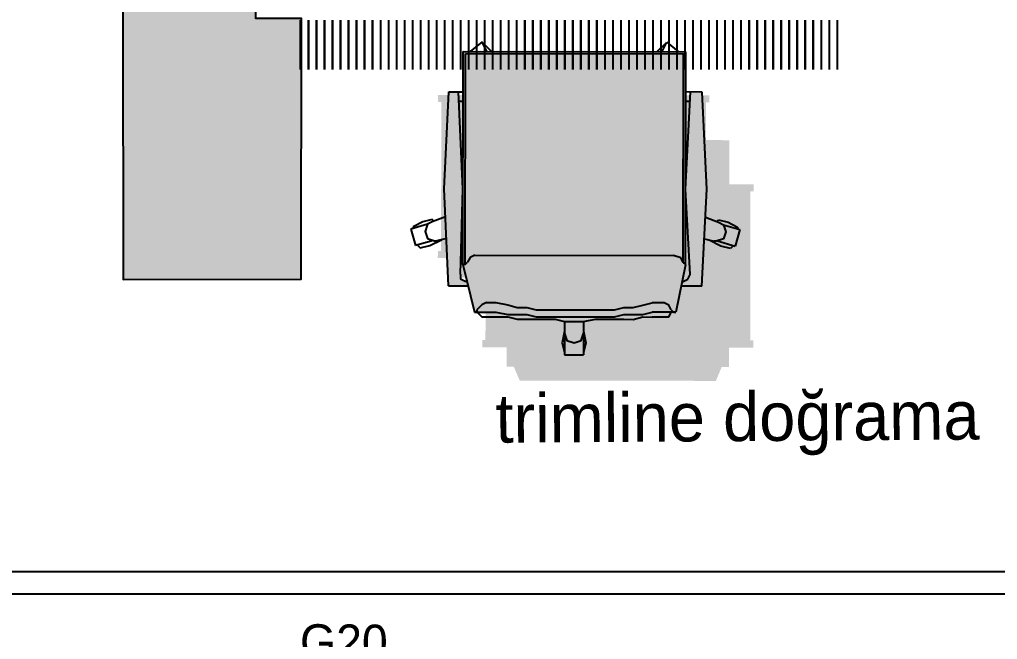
# Model space of a CAD drawing. Header units: millimetres. Extents: x 17474 to 44983, y -1049 to 14585.
# Drawn here: x 18167.3 to 18387, y 1551.4 to 1690.6 of the extents above; entities that cross this region are included whole.
import ezdxf

# ---------------------------------------------------------------- set-up
doc = ezdxf.new("R2010")
doc.units = ezdxf.units.MM
for name, color, linetype in [('INT-HATCH-1', 254, 'Continuous'), ('INT-HATCH-5', 250, 'Continuous'), ('INT-TEFRIS2', 81, 'Continuous'), ('SHADOW-YOO', 8, 'Continuous'), ('TEFRIS-HAREKETLI', 118, 'Continuous'), ('TXT-YOO', 7, 'Continuous'), ('WINDOW-YOO', 135, 'Continuous')]:
    doc.layers.add(name, color=color, linetype=linetype)
doc.styles.add('MEKAN', font='stylu.ttf', dxfattribs={"height": 13})

# ---------------------------------------------------------------- blocks, each defined once
blk = doc.blocks.new('baskan-mudur_sandalye')
h = blk.add_hatch(color=252)
h.set_gradient(color1=(133, 133, 133), color2=(181, 181, 181), rotation=180, one_color=1, tint=0.71, name='INVCURVED')
h.paths.add_polyline_path([(28.19, -15.43), (23.8, -15.43), (24.07, -16.49), (24.47, -16.49), (25.53, -17.02), (25.53, -18.09), (25, -37.23), (26.06, -59.04), (28.19, -59.04), (29.26, -37.23)])
h.paths.add_polyline_path([(-29.79, -37.23), (-28.72, -59.04), (-26.06, -59.04), (-25, -37.23), (-26.06, -18.09), (-25.53, -17.02), (-24.23, -16.37), (-24.04, -15.43), (-28.72, -15.43)])
at = {"layer": 'INT-HATCH-1'}
h = blk.add_hatch(color=252, dxfattribs=at)
h.set_gradient(color1=(131, 134, 133), tint=1, name='INVCURVED')
h.paths.add_polyline_path([(22.34, -9.57), (21.81, -9.57), (21.81, -10.11), (20.74, -11.17), (19.68, -11.7), (17.55, -11.7), (14.89, -11.17), (12.77, -10.64), (10.64, -10.64), (8.51, -10.11), (6.38, -10.11), (4.26, -10.11), (2.13, -10.11), (0, -10.11), (-2.13, -10.11), (-4.79, -10.11), (-6.91, -10.11), (-9.04, -10.11), (-11.17, -10.64), (-13.3, -10.64), (-15.43, -11.17), (-17.55, -11.7), (-20.21, -11.7), (-21.28, -11.17), (-21.81, -10.11), (-22.34, -9.57), (-22.87, -9.57), (-25, -20.21), (-25, -20.71), (-24.48, -20.71), (-23.94, -21.81), (-22.34, -22.34), (22.34, -22.34), (23.4, -21.81), (23.94, -20.74), (24.47, -20.21), (25, -20.21)])
h.paths.add_polyline_path([(8.51, -8.51), (6.38, -8.51), (4.26, -8.51), (2.13, -8.51), (0, -8.51), (-2.13, -8.51), (-4.79, -8.51), (-6.91, -8.51), (-9.04, -8.51), (-11.17, -9.04), (-13.3, -9.04), (-15.43, -9.04), (-17.55, -9.57), (-22.34, -9.57), (-21.81, -10.11), (-21.28, -11.17), (-20.21, -11.7), (-17.55, -11.7), (-15.43, -11.17), (-13.3, -10.64), (-11.17, -10.64), (-9.04, -10.11), (-6.91, -10.11), (-4.79, -10.11), (-2.13, -10.11), (0, -10.11), (2.13, -10.11), (4.26, -10.11), (6.38, -10.11), (8.51, -10.11), (10.64, -10.64), (12.77, -10.64), (14.89, -11.17), (17.55, -11.7), (19.68, -11.7), (20.74, -11.17), (21.81, -10.11), (21.81, -9.57), (17.55, -9.57), (14.89, -9.04), (12.77, -9.04), (10.64, -9.04)])
h = blk.add_hatch(color=59, dxfattribs=at)
h.set_gradient(color1=(79, 74, 64), tint=1, name='HEMISPHERICAL')
h.paths.add_polyline_path([(-22.34, -22.34), (-23.94, -21.81), (-24.48, -20.71), (-24.5, -20.71), (-24.5, -67.55), (24.47, -67.55), (24.47, -20.21), (23.94, -20.74), (23.4, -21.81), (22.34, -22.34)])
at = {"layer": 'INT-HATCH-5'}
h = blk.add_hatch(dxfattribs=at)
h.set_pattern_fill('DOTS', color=256, scale=12, angle=-90, style=0)
h.set_pattern_definition([(90, (-1869.43385, -16193.69294), (0.75, 0.375), [0, -0.75])])
h.paths.add_polyline_path([(25.13, -58.32), (25.16, -68.28), (-24.84, -68.23), (-24.81, -58.32), (-30.31, -58.32), (-30.31, -56.72), (-29.58, -56.72), (-29.58, -48.24), (-34.84, -48.23), (-34.81, -38.32), (-40.31, -38.32), (-40.31, -36.72), (-39.58, -36.72), (-39.58, -3.26), (-40.31, -3.27), (-40.31, -1.67), (-34.84, -1.67), (-34.84, 2.68), (-33.18, 2.68), (-31.88, 5.81), (12.19, 5.81), (13.54, 2.68), (15.16, 2.68), (15.16, -1.67), (20.63, -1.67), (20.63, -3.27), (19.9, -3.26), (19.9, -14.19), (22.19, -14.19), (23.54, -17.32), (25.16, -17.32), (25.16, -21.67), (30.63, -21.67), (30.63, -23.27), (29.9, -23.26), (29.9, -56.71), (30.63, -56.71), (30.63, -58.32)])
at = {"color": 0, "linetype": 'Continuous'}
for p, q in [((-25.53, -17.02), (-26.06, -18.09)), ((-24.23, -16.37), (-25.53, -17.02)), ((-24.47, -16.49), (-24.47, -16.49)), ((-26.06, -18.09), (-26.06, -18.09))]:
    blk.add_line(p, q, dxfattribs=at)
for points in [[(2.13, 0), (-2.13, 0)], [(-2.13, -4.79), (-2.13, 0)], [(2.13, -4.79), (2.13, 0)], [(-2.13, -5.32), (-2.66, -2.66), (-2.13, -0.53)], [(-2.13, -0.53), (-2.13, -0.53)], [(2.13, -0.53), (2.13, -0.53)], [(2.13, -0.53), (2.13, -0.53)], [(2.13, -5.32), (2.66, -2.66), (2.13, -0.53)], [(2.13, -4.79), (2.13, -4.79), (1.6, -3.19), (0, -2.66), (-1.6, -3.19), (-2.13, -4.79)], [(-2.13, -7.45), (-2.13, -4.79)], [(2.13, -7.45), (2.13, -4.79)], [(2.13, -5.32), (2.13, -5.32)], [(-21.28, -8.51), (-21.81, -9.57)], [(-21.28, -8.51), (-17.55, -8.51)], [(17.55, -8.51), (14.89, -8.51), (12.77, -7.98), (10.64, -7.98), (8.51, -7.98), (6.38, -7.98), (4.26, -7.98), (2.13, -7.45), (0, -7.45), (-2.13, -7.45), (-4.79, -7.98), (-6.91, -7.98), (-9.04, -7.98), (-11.17, -7.98), (-13.3, -7.98), (-15.43, -8.51), (-17.55, -8.51)], [(17.55, -9.57), (14.89, -9.04), (12.77, -9.04), (10.64, -9.04), (8.51, -8.51), (6.38, -8.51), (4.26, -8.51), (2.13, -8.51), (0, -8.51), (-2.13, -8.51), (-4.79, -8.51), (-6.91, -8.51), (-9.04, -8.51), (-11.17, -9.04), (-13.3, -9.04), (-15.43, -9.04), (-17.55, -9.57)], [(20.74, -8.51), (17.55, -8.51)], [(21.81, -9.57), (20.74, -8.51)], [(-25, -20.21), (-22.87, -9.57)], [(-22.34, -9.57), (-22.87, -9.57)], [(-22.87, -9.57), (-17.55, -9.57)], [(-21.81, -10.11), (-22.34, -9.57)], [(-21.81, -10.11), (-21.28, -11.17), (-20.21, -11.7)], [(17.55, -11.7), (14.89, -11.17), (12.77, -10.64), (10.64, -10.64), (8.51, -10.11), (6.38, -10.11), (4.26, -10.11), (2.13, -10.11), (0, -10.11), (-2.13, -10.11), (-4.79, -10.11), (-6.91, -10.11), (-9.04, -10.11), (-11.17, -10.64), (-13.3, -10.64), (-15.43, -11.17), (-17.55, -11.7)], [(22.34, -9.57), (17.55, -9.57)], [(19.68, -11.7), (20.74, -11.17), (21.81, -10.11)], [(21.81, -9.57), (22.34, -9.57)], [(21.81, -9.57), (21.81, -10.11)], [(25, -20.21), (22.34, -9.57)], [(-20.21, -11.7), (-17.55, -11.7)], [(19.68, -11.7), (17.55, -11.7)], [(-28.72, -15.43), (-29.79, -37.23)], [(-28.72, -15.43), (-24.04, -15.43)], [(28.19, -15.43), (23.8, -15.43)], [(24.47, -16.49), (24.07, -16.49)], [(25.53, -18.09), (25.53, -18.09), (25.53, -17.02), (24.47, -16.49)], [(28.19, -15.43), (29.26, -37.23)], [(-26.06, -18.09), (-25, -37.23)], [(25.53, -18.09), (25, -37.23)], [(-25, -20.21), (-25, -20.21)], [(-25, -20.21), (-25, -68.09)], [(-24.5, -20.71), (-25, -20.71)], [(-24.5, -20.71), (-24.5, -67.55), (24.47, -67.55)], [(-24.47, -20.74), (-23.94, -21.81), (-22.34, -22.34)], [(22.34, -22.34), (23.4, -21.81), (23.94, -20.74)], [(24.47, -20.21), (23.94, -20.74)], [(24.47, -20.21), (25, -20.21)], [(24.47, -20.21), (24.47, -67.55)], [(25, -20.21), (25, -68.09)], [(-35.64, -24.47), (-35.11, -23.94)], [(-35.11, -23.94), (-32.98, -24.47), (-30.32, -25.8)], [(22.34, -22.34), (-22.34, -22.34)], [(34.57, -23.94), (32.45, -24.47), (29.79, -25.8)], [(35.11, -24.47), (34.57, -23.94)], [(-37.23, -28.19), (-36.17, -24.47)], [(-32.16, -25.61), (-36.17, -24.47)], [(-35.64, -24.47), (-35.64, -24.47)], [(-32.45, -29.79), (-33.51, -29.26), (-34.04, -27.66), (-33.51, -26.06), (-31.91, -25.53), (-31.38, -25.53)], [(-29.26, -26.06), (-31.38, -25.53)], [(-30.85, -25.53), (-30.85, -25.53)], [(28.72, -26.06), (30.85, -25.53)], [(30.32, -25.53), (30.32, -25.53)], [(31.91, -29.79), (32.98, -29.26), (33.51, -27.66), (32.98, -26.06), (31.38, -25.53), (30.85, -25.53)], [(31.63, -25.61), (35.64, -24.47)], [(35.11, -24.47), (35.11, -24.47)], [(36.7, -28.19), (35.64, -24.47)], [(-33.51, -29.26), (-37.23, -28.19)], [(-36.7, -28.72), (-36.7, -28.34)], [(32.98, -29.26), (36.7, -28.19)], [(36.17, -28.72), (36.17, -28.34)], [(-32.45, -30.32), (-34.57, -29.79), (-36.7, -28.72)], [(-29.48, -30.97), (-32.45, -29.79)], [(-32.07, -29.94), (-32.45, -30.32)], [(28.95, -30.97), (31.91, -29.79)], [(31.53, -29.94), (31.91, -30.32)], [(31.91, -30.32), (34.04, -29.79), (36.17, -28.72)], [(-29.79, -37.23), (-28.72, -59.04)], [(-25, -37.23), (-26.06, -59.04)], [(25, -37.23), (26.06, -59.04)], [(29.26, -37.23), (28.19, -59.04)], [(-25.96, -56.91), (-25, -56.91)], [(25.96, -56.91), (25, -56.91)], [(-28.72, -59.04), (-25, -59.04)], [(28.19, -59.04), (25, -59.04)], [(25, -68.09), (-25, -68.09)], [(-20.74, -70.21), (-23.4, -68.09)], [(-19.68, -68.09), (-20.74, -70.21)], [(-20.21, -69.68), (-18.62, -68.09)], [(20.21, -69.68), (18.62, -68.09)], [(19.68, -68.09), (20.74, -70.21)], [(20.74, -70.21), (23.4, -68.09)], [(-20.48, -69.68), (-20.21, -69.68), (-20.21, -69.68)], [(20.48, -69.68), (20.21, -69.68), (20.21, -69.68)]]:
    blk.add_lwpolyline(points, dxfattribs=at)

msp = doc.modelspace()

# ---------------------------------------------------------------- hatches: boundary and pattern name
at = {"layer": 'SHADOW-YOO'}
h = msp.add_hatch(dxfattribs=at)
h.set_pattern_fill('JIS_LC_20', color=256, scale=0.09, angle=-135)
h.set_pattern_definition([(270, (-2042.9403, -21241.3916), (1.8, -2e-15), []), (270, (-2042.9658, -21241.417), (1.8, -2e-15), [])])
h.paths.add_polyline_path([(18230.27, 1679.36), (18230.27, 1690.4), (18351.86, 1690.4), (18351.86, 1679.36)])
at = {"layer": 'TEFRIS-HAREKETLI'}
h = msp.add_hatch(color=47, dxfattribs=at)
h.dxf.hatch_style = 1
h.set_gradient(color1=(125, 114, 94), color2=(178, 170, 164), tint=1, name='HEMISPHERICAL')
h.paths.add_polyline_path([(18220.46, 1752.25), (18190.46, 1752.22), (18190.61, 1632.22), (18230.61, 1632.26), (18230.63, 1690.8), (18220.38, 1690.8)])

# ---------------------------------------------------------------- linework, layer by layer
at = {"layer": 'INT-TEFRIS2', "elevation": -67.26, "flags": 128}
msp.add_lwpolyline([(18220.46, 1752.25), (18190.46, 1752.22), (18190.61, 1632.22), (18230.61, 1632.26), (18230.63, 1690.8), (18220.38, 1690.8), (18220.46, 1752.25)], dxfattribs=at)
at = {"layer": 'WINDOW-YOO'}
for p, q in [((18555.81, 1566.58, 0), (17825.88, 1566.58, 0)), ((18555.81, 1561.58, 0), (17825.88, 1561.58, 0))]:
    msp.add_line(p, q, dxfattribs=at)

# ---------------------------------------------------------------- block references
at = {"layer": 'INT-TEFRIS2', "extrusion": (1.06152e-09, -1.25831e-12, 1), "rotation": 179.9280367764179}
msp.add_blockref('baskan-mudur_sandalye', (18291.88, 1615.29, -134.53), dxfattribs=at)

# ---------------------------------------------------------------- texts
at = {"layer": 'TXT-YOO', "style": 'MEKAN'}
for s, insert, char_height, width, attachment_point, rotation in [('{\\H0.625x;trimline doğrama  \\P}  \\P \\P   ', (18382.94, 1607.19), 17.472, 131.0117, 3, 0.3803), ('\\pi88.50655;G20\\P\\pi57.16094;YÖNETİCİ ODASI     \\P\\pi66.63685;Alan : 25 m2   \\P\\pi50.03758;Döşeme : Flowfresh\\P\\pi37.94073;Duvar: 40*80 kutu profil\\P\\pi63.5534;1.2 aqua panel \\P\\pi70.10574;sıva + boya \\P\\pi32.37053;Tavan : Alçıpan Asma tavan \\P\\pi75.09351;h: 300cm   ', (18141.83, 1555.4), 7.8, 199.4252, 1, 359.6197)]:
    msp.add_mtext(s, dxfattribs=dict(at, insert=insert, char_height=char_height, width=width, attachment_point=attachment_point, rotation=rotation))

doc.saveas('drawing.dxf')
